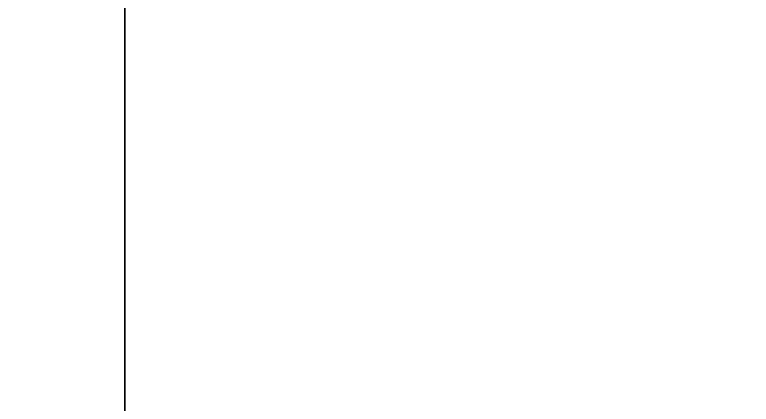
# Model space of a CAD drawing. Header units: inches. Extents: x -15.6 to 12, y -13.7 to 13.7.
# Drawn here: x 0.847 to 3.072, y -8.025 to -6.848 of the extents above; entities that cross this region are included whole.
import ezdxf

# ---------------------------------------------------------------- set-up
doc = ezdxf.new("R2010")
doc.units = ezdxf.units.IN
doc.header["$MEASUREMENT"] = 0
for name, color, linetype in [('SEAT-BASE', 5, 'Continuous'), ('SEAT-CHASSIS', 5, 'Continuous'), ('SEAT-FABRIC', 5, 'Continuous'), ('SEAT-VIEW', 7, 'Continuous')]:
    doc.layers.add(name, color=color, linetype=linetype)
doc.styles.get("Standard").update_dxf_attribs({"font": 'arial.ttf'})

msp = doc.modelspace()

# ---------------------------------------------------------------- linework, layer by layer
at = {"layer": 'SEAT-BASE'}
for points in [[(1.2583, -0.5087, 4.3018), (10.212, -6.9666, 3.2423), (10.0935, -7.0222, 3.1616), (1.2453, -0.5667, 4.1832)], [(1.2583, -0.5087, 4.3018), (1.6317, -0.6604, 5.6622), (8.3276, -5.7822, 3.9879), (10.212, -6.9666, 3.2423)], [(1.2144, -0.6768, 4.119), (1.2453, -0.5667, 4.1832), (10.0935, -7.0222, 3.1616), (10.0057, -7.1175, 3.1096)], [(1.8442, -0.7627, 6.6264), (11.0112, -7.713, 4.1389), (10.6876, -7.3537, 4.2077), (1.9818, -0.6018, 6.5161)], [(10.6876, -7.3537, 4.2077), (9.3076, -6.2305, 4.5256), (2.1183, -0.6616, 6.4477), (1.9818, -0.6018, 6.5161)], [(1.2144, -0.6768, 4.119), (10.0057, -7.1175, 3.1096), (9.9373, -7.2199, 3.0957), (1.1167, -0.8113, 4.119)], [(10.9221, -7.7762, 4.1776), (11.0112, -7.713, 4.1389), (1.8442, -0.7627, 6.6264), (1.7632, -0.9924, 6.6746)], [(1.1167, -0.8113, 4.119), (9.9373, -7.2199, 3.0957), (9.861, -7.3166, 3.1096), (1.019, -0.9459, 4.119)], [(0.9238, -1.0093, 4.1832), (1.019, -0.9459, 4.119), (9.861, -7.3166, 3.1096), (9.7976, -7.4295, 3.1616)], [(10.8603, -7.8897, 4.1833), (10.9221, -7.7762, 4.1776), (1.7632, -0.9924, 6.6746), (1.7169, -1.1045, 6.6862)], [(0.9238, -1.0093, 4.1832), (9.7976, -7.4295, 3.1616), (9.7813, -7.5593, 3.2423), (0.8726, -1.0395, 4.3018)], [(1.1323, -1.3477, 5.6622), (0.8726, -1.0395, 4.3018), (9.7813, -7.5593, 3.2423), (8.0726, -6.1332, 3.9879)], [(10.8603, -7.8897, 4.1833), (1.7169, -1.1045, 6.6862), (1.581, -1.2915, 6.6862), (10.8596, -7.8907, 4.1833)], [(1.581, -1.2915, 6.6862), (1.4887, -1.3703, 6.6746), (10.7707, -7.9846, 4.1776), (10.8596, -7.8907, 4.1833)], [(1.4887, -1.3703, 6.6746), (1.2953, -1.5183, 6.6264), (10.7381, -8.0888, 4.1389), (10.7707, -7.9846, 4.1776)], [(1.1848, -1.6988, 6.5161), (10.2964, -7.8921, 4.2077), (10.7381, -8.0888, 4.1389), (1.2953, -1.5183, 6.6264)], [(1.1848, -1.6988, 6.5161), (1.2838, -1.8102, 6.4477), (8.8018, -6.9268, 4.5256), (10.2964, -7.8921, 4.2077)], [(1.2646, -1.8511, 6.3972), (8.1741, -6.5443, 4.6397), (8.8018, -6.9268, 4.5256), (1.2838, -1.8102, 6.4477)]]:
    msp.add_3dface(points, dxfattribs=at)
at = {"layer": 'SEAT-CHASSIS'}
for points in [[(0.5781, -6.8255, 15.873), (0.6275, -6.8629, 15.7963), (1.1919, -6.7147, 15.8451)], [(0.6275, -6.8629, 15.7963), (0.7231, -6.8349, 15.7127), (1.1919, -6.7147, 15.8451)]]:
    msp.add_3dface(points, dxfattribs=at)
at = {"layer": 'SEAT-FABRIC'}
for points in [[(0.1836, -9.0499, 18.896), (1.18, -9.0498, 18.9603), (1.18, 9.0498, 18.9603), (0.1836, 9.0499, 18.896)], [(3.7764, -8.9868, 19.0193), (3.7764, 8.9868, 19.0193), (1.18, 9.0498, 18.9603), (1.18, -9.0498, 18.9603)]]:
    msp.add_3dface(points, dxfattribs=at)

# ---------------------------------------------------------------- texts
at = {"layer": 'SEAT-VIEW', "flags": 2}
msp.add_attdef('VIEW', (-6, -7), 'T', height=2, dxfattribs=at)

doc.saveas('drawing.dxf')
